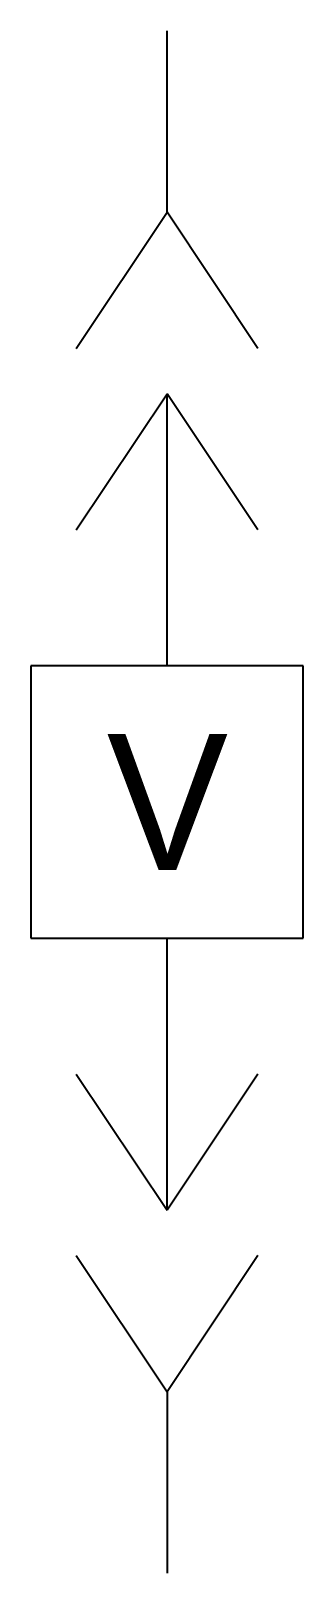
# Model space of a CAD drawing. Extents: x -0.09 to 0.09, y 0 to 1.06.
import ezdxf
from ezdxf.enums import TextEntityAlignment as Align

# ---------------------------------------------------------------- set-up
doc = ezdxf.new("R2010")
doc.units = 0
doc.header["$MEASUREMENT"] = 0
doc.layers.get('0').update_dxf_attribs({"linetype": 'CONTINUOUS'})

msp = doc.modelspace()

# ---------------------------------------------------------------- linework, layer by layer
for p, q in [((0, 0.9375), (0, 1.0625)), ((-0.0625, 0.84375), (0, 0.9375)), ((0.0625, 0.84375), (0, 0.9375)), ((-0.0625, 0.71875), (0, 0.8125)), ((0.0625, 0.71875), (0, 0.8125)), ((0, 0.625), (0, 0.8125)), ((-0.09375, 0.625), (-0.09375, 0.4375)), ((0.09375, 0.625), (-0.09375, 0.625)), ((0.09375, 0.4375), (0.09375, 0.625)), ((-0.09375, 0.4375), (0.09375, 0.4375)), ((0, 0.25), (0, 0.4375)), ((-0.0625, 0.34375), (0, 0.25)), ((0.0625, 0.34375), (0, 0.25)), ((-0.0625, 0.21875), (0, 0.125)), ((0.0625, 0.21875), (0, 0.125)), ((0, 0.125), (0, 0))]:
    msp.add_line(p, q)

# ---------------------------------------------------------------- texts
at = {"color": 4}
msp.add_text('V', height=0.09375, dxfattribs=at).set_placement((0.0003, 0.53125), align=Align.MIDDLE)

doc.saveas('drawing.dxf')
